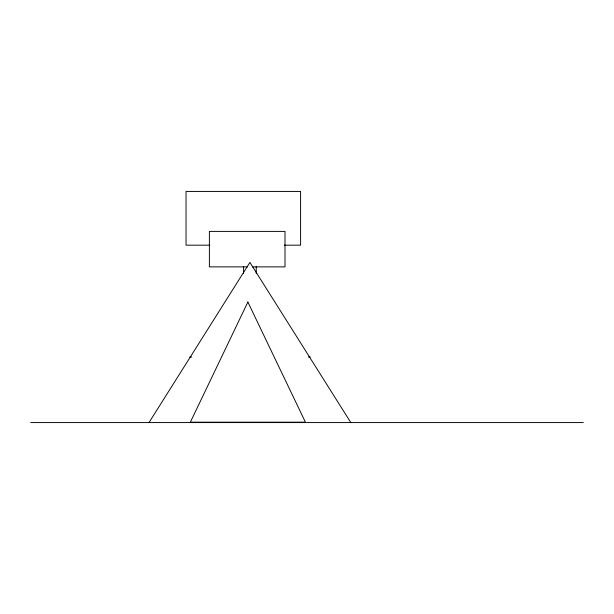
<?xml version="1.0" encoding="UTF-8"?>
<svg xmlns="http://www.w3.org/2000/svg" width="614" height="614" viewBox="0 0 614 614"><rect width="100%" height="100%" fill="white"/><g stroke="black" fill="none" stroke-linecap="round" stroke-linejoin="round"><path stroke-width="0.92" d="M148.995 422.57L249.906 262.401L350.817 422.57M209.904 245.17L186.034 245.17L186.034 191.43L300.599 191.43L300.599 245.17L284.366 245.17M247.672 266.875L209.389 266.875L209.389 231.401L285.003 231.401L285.003 266.875L252.461 266.875M189.787 356.987L191.706 356.987M308.397 356.987L310.316 356.987M30.7 422.57L583.3 422.57M256.23 266.484L256.23 273.33M243.581 266.484L243.581 273.33M247.879 302.042L190.363 422.171L305.404 422.171L247.879 302.042"/></g></svg>
